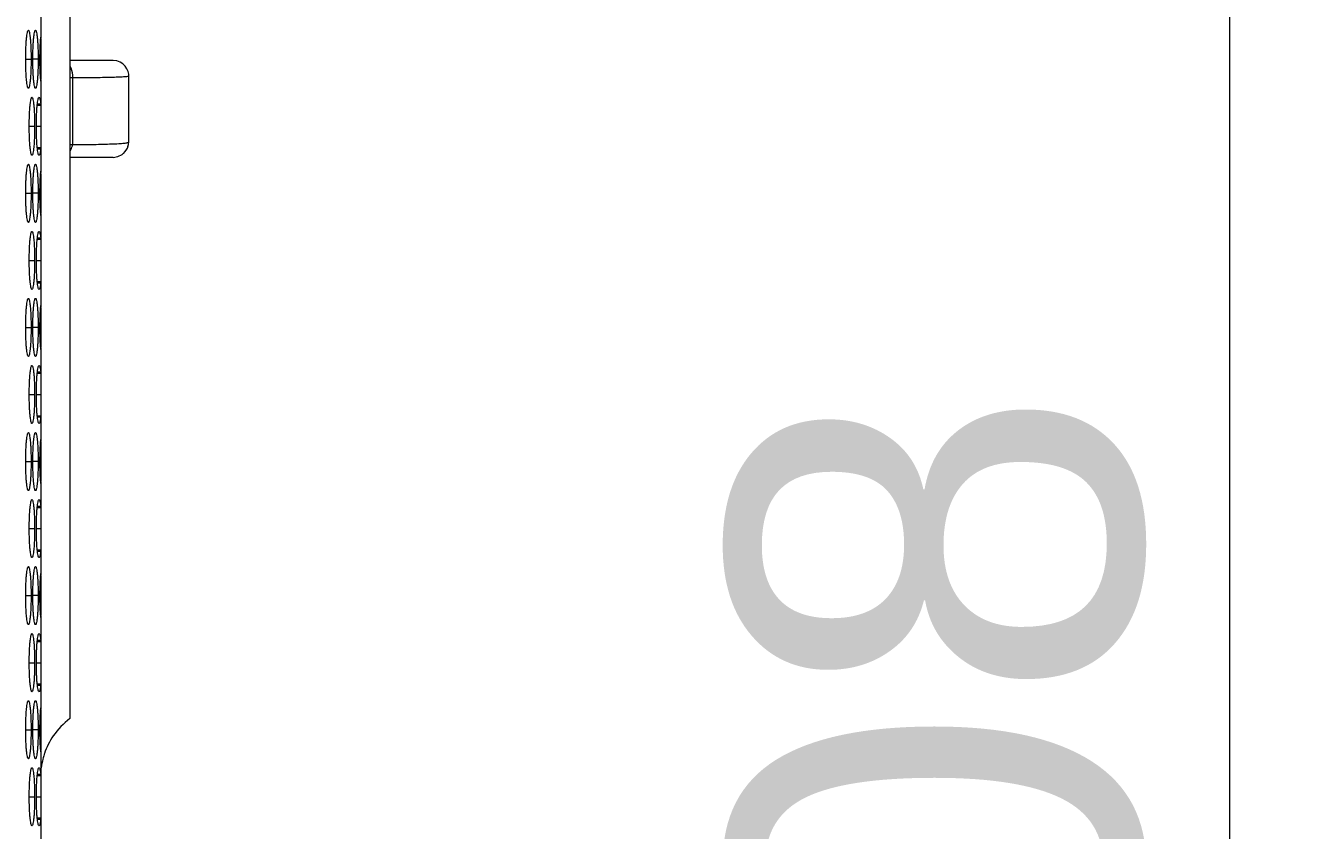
# Model space of a CAD drawing. Header units: millimetres. Extents: x 0 to 2524, y 0 to 1785.
# Drawn here: x 1469.1 to 1535.5, y 1312.7 to 1354.3 of the extents above; entities that cross this region are included whole.
import ezdxf

# ---------------------------------------------------------------- set-up
doc = ezdxf.new("R2010")
doc.units = ezdxf.units.MM
doc.header["$LTSCALE"] = 0.1
doc.layers.get('0').update_dxf_attribs({"lineweight": 13})
doc.layers.get('Defpoints').update_dxf_attribs({"lineweight": 9})
doc.layers.add('标注', color=251, linetype='Continuous', lineweight=9)
doc.styles.get("Standard").update_dxf_attribs({"font": 'arial.ttf'})
doc.dimstyles.new('STANDARD 8.5', dxfattribs={"dimscale": 8.5, "dimtxt": 2.5, "dimasz": 1.5, "dimexe": 0.5, "dimexo": 0.5, "dimgap": 0.5, "dimtad": 1, "dimtoh": 1, "dimdec": 1, "dimzin": 12, "dimdsep": 46, "dimtxsty": 'Standard', "dimcen": 0, "dimclrd": 256, "dimclre": 256, "dimclrt": 256, "dimadec": 0, "dimazin": 0, "dimtp": 0.01, "dimtm": 0.01, "dimtfac": 1, "dimtdec": 1, "dimtofl": 0, "dimtmove": 0, "dimatfit": 3, "dimfxl": 1, "dimtolj": 1, "dimtzin": 4, "dimlwd": -1, "dimlwe": -1, "dimarcsym": 0})

# ---------------------------------------------------------------- blocks, each defined once
blk = doc.blocks.new('*D15')
at = {"layer": 'Defpoints', "color": 0, "transparency": 16777216}
for p in [(1469.84, 1414.968), (1531.24, 1414.968), (1469.84, 1206.968)]:
    blk.add_point(p, dxfattribs=at)
at = {"layer": '标注', "transparency": 16777216}
for p, q in [((1474.09, 1414.968), (1535.49, 1414.968)), ((1531.24, 1219.718), (1531.24, 1402.218)), ((1474.09, 1206.968), (1535.49, 1206.968))]:
    blk.add_line(p, q, dxfattribs=at)
for points in [[(1529.115, 1402.218), (1533.365, 1402.218), (1531.24, 1414.968)], [(1529.115, 1219.718), (1533.365, 1219.718), (1531.24, 1206.968)]]:
    blk.add_solid(points, dxfattribs=at)
at = {"layer": '标注', "transparency": 16777216, "insert": (1516.14, 1310.968), "char_height": 21.25, "attachment_point": 5, "rotation": 90}
blk.add_mtext('\\A1;208', dxfattribs=at)

msp = doc.modelspace()

# ---------------------------------------------------------------- linework, layer by layer
for p, q in [((1471.34, 1399.464), (1471.34, 1347.468)), ((1469.84, 1358.327), (1469.84, 1353.675)), ((1469.834, 1354.838), (1469.834, 1353.606)), ((1469.84, 1353.571), (1469.84, 1351.503)), ((1469.059, 1352.537), (1469.334, 1352.537)), ((1469.701, 1352.537), (1469.426, 1352.537)), ((1469.793, 1352.537), (1469.84, 1352.537)), ((1473.579, 1352.468), (1471.34, 1352.468)), ((1469.834, 1351.468), (1469.834, 1350.235)), ((1469.84, 1351.399), (1469.84, 1346.747)), ((1471.482, 1351.57), (1471.34, 1351.57)), ((1471.482, 1351.57), (1471.482, 1348.124)), ((1474.381, 1351.667), (1474.375, 1351.76)), ((1474.381, 1348.268), (1474.381, 1351.668)), ((1474.381, 1351.668), (1474.381, 1351.668)), ((1474.381, 1351.668), (1474.381, 1351.668)), ((1469.656, 1350.17), (1469.84, 1350.17)), ((1469.664, 1350.235), (1469.834, 1350.235)), ((1469.243, 1349.073), (1469.518, 1349.073)), ((1469.61, 1349.073), (1469.84, 1349.073)), ((1469.656, 1347.976), (1469.84, 1347.976)), ((1469.664, 1347.91), (1469.834, 1347.91)), ((1469.834, 1347.91), (1469.834, 1346.678)), ((1471.34, 1348.125), (1471.482, 1348.124)), ((1474.2, 1347.762), (1474.311, 1347.944)), ((1474.247, 1347.84), (1474.311, 1347.944)), ((1474.337, 1348.031), (1474.369, 1348.136)), ((1474.369, 1348.136), (1474.38, 1348.268)), ((1474.381, 1348.268), (1474.381, 1348.268)), ((1473.578, 1347.468), (1471.34, 1347.468)), ((1471.34, 1347.468), (1471.34, 1318.555)), ((1473.58, 1347.468), (1473.823, 1347.506)), ((1473.58, 1347.468), (1473.823, 1347.506)), ((1473.823, 1347.506), (1474.034, 1347.61)), ((1473.823, 1347.506), (1474.034, 1347.61)), ((1474.034, 1347.61), (1474.2, 1347.762)), ((1474.1, 1347.67), (1474.2, 1347.762)), ((1469.84, 1346.642), (1469.84, 1344.575)), ((1469.059, 1345.609), (1469.334, 1345.609)), ((1469.701, 1345.609), (1469.426, 1345.609)), ((1469.793, 1345.609), (1469.84, 1345.609)), ((1469.834, 1344.54), (1469.834, 1343.307)), ((1469.84, 1344.471), (1469.84, 1339.819)), ((1469.656, 1343.242), (1469.84, 1343.242)), ((1469.664, 1343.307), (1469.834, 1343.307)), ((1469.243, 1342.145), (1469.518, 1342.145)), ((1469.61, 1342.145), (1469.84, 1342.145)), ((1469.656, 1341.048), (1469.84, 1341.048)), ((1469.664, 1340.982), (1469.834, 1340.982)), ((1469.834, 1340.982), (1469.834, 1339.75)), ((1469.84, 1339.714), (1469.84, 1337.647)), ((1469.059, 1338.681), (1469.334, 1338.681)), ((1469.701, 1338.681), (1469.426, 1338.681)), ((1469.793, 1338.681), (1469.84, 1338.681)), ((1469.834, 1337.611), (1469.834, 1336.379)), ((1469.84, 1337.542), (1469.84, 1332.891)), ((1469.656, 1336.314), (1469.84, 1336.314)), ((1469.664, 1336.379), (1469.834, 1336.379)), ((1469.243, 1335.216), (1469.518, 1335.216)), ((1469.61, 1335.216), (1469.84, 1335.216)), ((1469.656, 1334.119), (1469.84, 1334.119)), ((1469.664, 1334.054), (1469.834, 1334.054)), ((1469.834, 1334.054), (1469.834, 1332.821)), ((1469.84, 1332.786), (1469.84, 1330.719)), ((1469.059, 1331.752), (1469.334, 1331.752)), ((1469.701, 1331.752), (1469.426, 1331.752)), ((1469.793, 1331.752), (1469.84, 1331.752)), ((1469.834, 1330.683), (1469.834, 1329.451)), ((1469.84, 1330.614), (1469.84, 1325.962)), ((1469.656, 1329.385), (1469.84, 1329.385)), ((1469.664, 1329.451), (1469.834, 1329.451)), ((1469.243, 1328.288), (1469.518, 1328.288)), ((1469.61, 1328.288), (1469.84, 1328.288)), ((1469.656, 1327.191), (1469.84, 1327.191)), ((1469.664, 1327.126), (1469.834, 1327.126)), ((1469.834, 1327.126), (1469.834, 1325.893)), ((1469.84, 1325.858), (1469.84, 1323.79)), ((1469.059, 1324.824), (1469.334, 1324.824)), ((1469.701, 1324.824), (1469.426, 1324.824)), ((1469.793, 1324.824), (1469.84, 1324.824)), ((1469.834, 1323.755), (1469.834, 1322.523)), ((1469.84, 1323.686), (1469.84, 1319.034)), ((1469.656, 1322.457), (1469.84, 1322.457)), ((1469.664, 1322.523), (1469.834, 1322.523)), ((1469.243, 1321.36), (1469.518, 1321.36)), ((1469.61, 1321.36), (1469.84, 1321.36)), ((1469.656, 1320.263), (1469.84, 1320.263)), ((1469.664, 1320.197), (1469.834, 1320.197)), ((1469.834, 1320.197), (1469.834, 1318.965)), ((1469.84, 1318.93), (1469.84, 1316.862)), ((1471.34, 1318.555), (1471.34, 1318.472)), ((1469.059, 1317.896), (1469.334, 1317.896)), ((1469.701, 1317.896), (1469.426, 1317.896)), ((1469.793, 1317.896), (1469.84, 1317.896)), ((1469.834, 1316.827), (1469.834, 1315.594)), ((1469.84, 1316.758), (1469.84, 1312.106)), ((1469.656, 1315.529), (1469.84, 1315.529)), ((1469.664, 1315.594), (1469.834, 1315.594)), ((1469.243, 1314.432), (1469.518, 1314.432)), ((1469.61, 1314.432), (1469.84, 1314.432)), ((1469.656, 1313.335), (1469.84, 1313.335)), ((1469.664, 1313.269), (1469.834, 1313.269)), ((1469.834, 1313.269), (1469.834, 1312.037))]:
    msp.add_line(p, q)
for points in [[(1474.381, 1351.667), (1474.375, 1351.76), (1474.345, 1351.904), (1474.286, 1352.045), (1474.198, 1352.177), (1474.08, 1352.293), (1473.935, 1352.385), (1473.767, 1352.446), (1473.581, 1352.468)], [(1474.345, 1351.904), (1474.286, 1352.045), (1474.198, 1352.177), (1474.08, 1352.293), (1473.935, 1352.385), (1473.767, 1352.446)], [(1474.311, 1347.944), (1474.369, 1348.136), (1474.38, 1348.268)]]:
    msp.add_lwpolyline(points)
for centre, radius, start, end in [((1469.477, 1350.17), 0.364, 359.96293, 3.54157), ((1469.477, 1343.242), 0.364, 359.96293, 3.54157), ((1469.477, 1336.314), 0.364, 359.96293, 3.54157), ((1469.477, 1329.386), 0.364, 359.96293, 3.54157), ((1469.477, 1322.457), 0.364, 359.96293, 3.54157), ((1473.6, 1315.447), 3.776, 126.75978, 145.67536), ((1473.586, 1315.464), 3.755, 145.76885, 161.38169), ((1473.553, 1315.478), 3.719, 161.41907, 162.25767), ((1473.611, 1315.462), 3.779, 165.90215, 172.92581), ((1473.574, 1315.471), 3.741, 162.26187, 165.90023), ((1469.477, 1315.529), 0.364, 359.96293, 3.54157)]:
    msp.add_arc(centre, radius, start, end)
for points, knots in [([(1469.059, 1352.537), (1469.059, 1352.728), (1469.064, 1353.006), (1469.081, 1353.36), (1469.097, 1353.585), (1469.116, 1353.767), (1469.14, 1353.909), (1469.159, 1353.988), (1469.184, 1354.037), (1469.197, 1354.037)], [0, 0, 0, 0, 0.378061, 0.549104, 0.69914, 0.822666, 0.915357, 0.974025, 1, 1, 1, 1]), ([(1469.197, 1354.037), (1469.21, 1354.037), (1469.235, 1353.988), (1469.254, 1353.909), (1469.277, 1353.767), (1469.296, 1353.585), (1469.313, 1353.36), (1469.33, 1353.006), (1469.334, 1352.728), (1469.334, 1352.537)], [0, 0, 0, 0, 0.025975, 0.084643, 0.177334, 0.30086, 0.450896, 0.621939, 1, 1, 1, 1]), ([(1469.426, 1352.537), (1469.426, 1352.728), (1469.431, 1353.006), (1469.448, 1353.36), (1469.464, 1353.585), (1469.483, 1353.767), (1469.507, 1353.909), (1469.526, 1353.988), (1469.551, 1354.037), (1469.564, 1354.037)], [0, 0, 0, 0, 0.378061, 0.549104, 0.69914, 0.822666, 0.915357, 0.974025, 1, 1, 1, 1]), ([(1469.564, 1354.037), (1469.577, 1354.037), (1469.602, 1353.988), (1469.62, 1353.909), (1469.644, 1353.767), (1469.663, 1353.585), (1469.68, 1353.36), (1469.697, 1353.006), (1469.701, 1352.728), (1469.701, 1352.537)], [0, 0, 0, 0, 0.025975, 0.084643, 0.177334, 0.30086, 0.450896, 0.621939, 1, 1, 1, 1]), ([(1469.793, 1352.537), (1469.793, 1352.603), (1469.795, 1352.855), (1469.802, 1353.107), (1469.812, 1353.293)], [0, 0, 0, 0, 0.260947, 1, 1, 1, 1]), ([(1469.812, 1353.293), (1469.813, 1353.321), (1469.819, 1353.426), (1469.827, 1353.53), (1469.834, 1353.606)], [0, 0, 0, 0, 0.268693, 1, 1, 1, 1]), ([(1469.197, 1351.037), (1469.184, 1351.037), (1469.159, 1351.086), (1469.14, 1351.165), (1469.116, 1351.306), (1469.097, 1351.489), (1469.081, 1351.714), (1469.064, 1352.067), (1469.059, 1352.346), (1469.059, 1352.537)], [0, 0, 0, 0, 0.025975, 0.084643, 0.177334, 0.30086, 0.450896, 0.621939, 1, 1, 1, 1]), ([(1469.334, 1352.537), (1469.334, 1352.346), (1469.33, 1352.067), (1469.313, 1351.714), (1469.296, 1351.489), (1469.277, 1351.306), (1469.254, 1351.165), (1469.235, 1351.086), (1469.21, 1351.037), (1469.197, 1351.037)], [0, 0, 0, 0, 0.378061, 0.549104, 0.69914, 0.822666, 0.915357, 0.974025, 1, 1, 1, 1]), ([(1469.564, 1351.037), (1469.551, 1351.037), (1469.526, 1351.086), (1469.507, 1351.165), (1469.483, 1351.306), (1469.464, 1351.489), (1469.448, 1351.714), (1469.431, 1352.067), (1469.426, 1352.346), (1469.426, 1352.537)], [0, 0, 0, 0, 0.025975, 0.084643, 0.177334, 0.30086, 0.450896, 0.621939, 1, 1, 1, 1]), ([(1469.701, 1352.537), (1469.701, 1352.346), (1469.697, 1352.067), (1469.68, 1351.714), (1469.663, 1351.489), (1469.644, 1351.306), (1469.62, 1351.165), (1469.602, 1351.086), (1469.577, 1351.037), (1469.564, 1351.037)], [0, 0, 0, 0, 0.378061, 0.549104, 0.69914, 0.822666, 0.915357, 0.974025, 1, 1, 1, 1]), ([(1469.812, 1351.781), (1469.809, 1351.84), (1469.797, 1352.092), (1469.793, 1352.344), (1469.793, 1352.537)], [0, 0, 0, 0, 0.234472, 1, 1, 1, 1]), ([(1471.482, 1351.57), (1471.486, 1351.62), (1471.491, 1351.829), (1471.432, 1352.043), (1471.347, 1352.178)], [0, 0, 0, 0, 0.238727, 1, 1, 1, 1]), ([(1469.834, 1351.468), (1469.832, 1351.492), (1469.823, 1351.596), (1469.816, 1351.7), (1469.812, 1351.781)], [0, 0, 0, 0, 0.23003, 1, 1, 1, 1]), ([(1474.381, 1351.667), (1474.381, 1351.66), (1474.348, 1351.649), (1474.303, 1351.64), (1474.216, 1351.63), (1474.107, 1351.621), (1473.971, 1351.613), (1473.749, 1351.602), (1473.429, 1351.593), (1473.002, 1351.584), (1472.528, 1351.578), (1472.016, 1351.573), (1471.663, 1351.571), (1471.482, 1351.57)], [0, 0, 0, 0, 0.007569, 0.026109, 0.055281, 0.093993, 0.141066, 0.195409, 0.32306, 0.471589, 0.635911, 0.812813, 1, 1, 1, 1]), ([(1469.243, 1349.073), (1469.243, 1349.264), (1469.247, 1349.542), (1469.264, 1349.896), (1469.281, 1350.121), (1469.3, 1350.303), (1469.324, 1350.445), (1469.342, 1350.524), (1469.367, 1350.573), (1469.38, 1350.573)], [0, 0, 0, 0, 0.378061, 0.549104, 0.69914, 0.822666, 0.915357, 0.974025, 1, 1, 1, 1]), ([(1469.38, 1350.573), (1469.393, 1350.573), (1469.418, 1350.524), (1469.437, 1350.445), (1469.461, 1350.303), (1469.48, 1350.121), (1469.496, 1349.896), (1469.513, 1349.542), (1469.518, 1349.264), (1469.518, 1349.073)], [0, 0, 0, 0, 0.025975, 0.084643, 0.177334, 0.30086, 0.450896, 0.621939, 1, 1, 1, 1]), ([(1469.61, 1349.073), (1469.61, 1349.264), (1469.614, 1349.542), (1469.631, 1349.896), (1469.648, 1350.121), (1469.667, 1350.303), (1469.69, 1350.445), (1469.709, 1350.524), (1469.734, 1350.573), (1469.747, 1350.573)], [0, 0, 0, 0, 0.378091, 0.549102, 0.699135, 0.822703, 0.915354, 0.974034, 1, 1, 1, 1]), ([(1469.747, 1350.573), (1469.758, 1350.573), (1469.78, 1350.538), (1469.797, 1350.475), (1469.818, 1350.367), (1469.829, 1350.284), (1469.834, 1350.235)], [0, 0, 0, 0, 0.09025, 0.284512, 0.590784, 1, 1, 1, 1]), ([(1469.38, 1347.573), (1469.367, 1347.573), (1469.342, 1347.622), (1469.324, 1347.701), (1469.3, 1347.842), (1469.281, 1348.025), (1469.264, 1348.25), (1469.247, 1348.603), (1469.243, 1348.881), (1469.243, 1349.073)], [0, 0, 0, 0, 0.025975, 0.084643, 0.177334, 0.30086, 0.450896, 0.621939, 1, 1, 1, 1]), ([(1469.518, 1349.073), (1469.518, 1348.881), (1469.513, 1348.603), (1469.496, 1348.25), (1469.48, 1348.025), (1469.461, 1347.842), (1469.437, 1347.701), (1469.418, 1347.622), (1469.393, 1347.573), (1469.38, 1347.573)], [0, 0, 0, 0, 0.378061, 0.549104, 0.69914, 0.822666, 0.915357, 0.974025, 1, 1, 1, 1]), ([(1469.747, 1347.573), (1469.734, 1347.573), (1469.709, 1347.622), (1469.69, 1347.701), (1469.667, 1347.842), (1469.648, 1348.025), (1469.631, 1348.25), (1469.614, 1348.603), (1469.61, 1348.881), (1469.61, 1349.073)], [0, 0, 0, 0, 0.025966, 0.084646, 0.177297, 0.300865, 0.450898, 0.621909, 1, 1, 1, 1]), ([(1469.834, 1347.91), (1469.831, 1347.882), (1469.82, 1347.793), (1469.806, 1347.703), (1469.789, 1347.644)], [0, 0, 0, 0, 0.31058, 1, 1, 1, 1]), ([(1471.348, 1347.78), (1471.364, 1347.805), (1471.426, 1347.912), (1471.465, 1348.032), (1471.482, 1348.124)], [0, 0, 0, 0, 0.244436, 1, 1, 1, 1]), ([(1471.482, 1348.124), (1471.671, 1348.125), (1472.037, 1348.129), (1472.566, 1348.137), (1473.048, 1348.147), (1473.474, 1348.16), (1473.831, 1348.176), (1474.08, 1348.195), (1474.233, 1348.214), (1474.31, 1348.23), (1474.356, 1348.242), (1474.38, 1348.26), (1474.38, 1348.268)], [0, 0, 0, 0, 0.1949, 0.377098, 0.543804, 0.691649, 0.816075, 0.912275, 0.948063, 0.974718, 0.991748, 1, 1, 1, 1]), ([(1469.789, 1347.644), (1469.784, 1347.625), (1469.777, 1347.601), (1469.756, 1347.573), (1469.747, 1347.573)], [0, 0, 0, 0, 0.6731, 1, 1, 1, 1]), ([(1469.059, 1345.609), (1469.059, 1345.8), (1469.064, 1346.078), (1469.081, 1346.432), (1469.097, 1346.657), (1469.116, 1346.839), (1469.14, 1346.981), (1469.159, 1347.06), (1469.184, 1347.109), (1469.197, 1347.109)], [0, 0, 0, 0, 0.378061, 0.549104, 0.69914, 0.822666, 0.915357, 0.974025, 1, 1, 1, 1]), ([(1469.197, 1347.109), (1469.21, 1347.109), (1469.235, 1347.06), (1469.254, 1346.981), (1469.277, 1346.839), (1469.296, 1346.657), (1469.313, 1346.432), (1469.33, 1346.078), (1469.334, 1345.8), (1469.334, 1345.609)], [0, 0, 0, 0, 0.025975, 0.084643, 0.177334, 0.30086, 0.450896, 0.621939, 1, 1, 1, 1]), ([(1469.426, 1345.609), (1469.426, 1345.8), (1469.431, 1346.078), (1469.448, 1346.432), (1469.464, 1346.657), (1469.483, 1346.839), (1469.507, 1346.981), (1469.526, 1347.06), (1469.551, 1347.109), (1469.564, 1347.109)], [0, 0, 0, 0, 0.378061, 0.549104, 0.69914, 0.822666, 0.915357, 0.974025, 1, 1, 1, 1]), ([(1469.564, 1347.109), (1469.577, 1347.109), (1469.602, 1347.06), (1469.62, 1346.981), (1469.644, 1346.839), (1469.663, 1346.657), (1469.68, 1346.432), (1469.697, 1346.078), (1469.701, 1345.8), (1469.701, 1345.609)], [0, 0, 0, 0, 0.025975, 0.084643, 0.177334, 0.30086, 0.450896, 0.621939, 1, 1, 1, 1]), ([(1469.812, 1346.365), (1469.813, 1346.393), (1469.819, 1346.497), (1469.827, 1346.602), (1469.834, 1346.678)], [0, 0, 0, 0, 0.268693, 1, 1, 1, 1]), ([(1469.793, 1345.609), (1469.793, 1345.675), (1469.795, 1345.927), (1469.802, 1346.179), (1469.812, 1346.365)], [0, 0, 0, 0, 0.260947, 1, 1, 1, 1]), ([(1469.197, 1344.109), (1469.184, 1344.109), (1469.159, 1344.158), (1469.14, 1344.236), (1469.116, 1344.378), (1469.097, 1344.561), (1469.081, 1344.786), (1469.064, 1345.139), (1469.059, 1345.417), (1469.059, 1345.609)], [0, 0, 0, 0, 0.025975, 0.084643, 0.177334, 0.30086, 0.450896, 0.621939, 1, 1, 1, 1]), ([(1469.334, 1345.609), (1469.334, 1345.417), (1469.33, 1345.139), (1469.313, 1344.786), (1469.296, 1344.561), (1469.277, 1344.378), (1469.254, 1344.236), (1469.235, 1344.158), (1469.21, 1344.109), (1469.197, 1344.109)], [0, 0, 0, 0, 0.378061, 0.549104, 0.69914, 0.822666, 0.915357, 0.974025, 1, 1, 1, 1]), ([(1469.564, 1344.109), (1469.551, 1344.109), (1469.526, 1344.158), (1469.507, 1344.236), (1469.483, 1344.378), (1469.464, 1344.561), (1469.448, 1344.786), (1469.431, 1345.139), (1469.426, 1345.417), (1469.426, 1345.609)], [0, 0, 0, 0, 0.025975, 0.084643, 0.177334, 0.30086, 0.450896, 0.621939, 1, 1, 1, 1]), ([(1469.701, 1345.609), (1469.701, 1345.417), (1469.697, 1345.139), (1469.68, 1344.786), (1469.663, 1344.561), (1469.644, 1344.378), (1469.62, 1344.236), (1469.602, 1344.158), (1469.577, 1344.109), (1469.564, 1344.109)], [0, 0, 0, 0, 0.378061, 0.549104, 0.69914, 0.822666, 0.915357, 0.974025, 1, 1, 1, 1]), ([(1469.812, 1344.853), (1469.809, 1344.912), (1469.797, 1345.164), (1469.793, 1345.416), (1469.793, 1345.609)], [0, 0, 0, 0, 0.234472, 1, 1, 1, 1]), ([(1469.834, 1344.54), (1469.832, 1344.564), (1469.823, 1344.668), (1469.816, 1344.772), (1469.812, 1344.853)], [0, 0, 0, 0, 0.23003, 1, 1, 1, 1]), ([(1469.243, 1342.145), (1469.243, 1342.336), (1469.247, 1342.614), (1469.264, 1342.967), (1469.281, 1343.193), (1469.3, 1343.375), (1469.324, 1343.517), (1469.342, 1343.596), (1469.367, 1343.645), (1469.38, 1343.645)], [0, 0, 0, 0, 0.378061, 0.549104, 0.69914, 0.822666, 0.915357, 0.974025, 1, 1, 1, 1]), ([(1469.38, 1343.645), (1469.393, 1343.645), (1469.418, 1343.596), (1469.437, 1343.517), (1469.461, 1343.375), (1469.48, 1343.193), (1469.496, 1342.967), (1469.513, 1342.614), (1469.518, 1342.336), (1469.518, 1342.145)], [0, 0, 0, 0, 0.025975, 0.084643, 0.177334, 0.30086, 0.450896, 0.621939, 1, 1, 1, 1]), ([(1469.61, 1342.145), (1469.61, 1342.336), (1469.614, 1342.614), (1469.631, 1342.967), (1469.648, 1343.193), (1469.667, 1343.375), (1469.69, 1343.517), (1469.709, 1343.596), (1469.734, 1343.645), (1469.747, 1343.645)], [0, 0, 0, 0, 0.378091, 0.549102, 0.699135, 0.822703, 0.915354, 0.974034, 1, 1, 1, 1]), ([(1469.747, 1343.645), (1469.758, 1343.645), (1469.78, 1343.609), (1469.797, 1343.547), (1469.818, 1343.439), (1469.829, 1343.355), (1469.834, 1343.307)], [0, 0, 0, 0, 0.09025, 0.284512, 0.590784, 1, 1, 1, 1]), ([(1469.38, 1340.645), (1469.367, 1340.645), (1469.342, 1340.693), (1469.324, 1340.772), (1469.3, 1340.914), (1469.281, 1341.097), (1469.264, 1341.322), (1469.247, 1341.675), (1469.243, 1341.953), (1469.243, 1342.145)], [0, 0, 0, 0, 0.025975, 0.084643, 0.177334, 0.30086, 0.450896, 0.621939, 1, 1, 1, 1]), ([(1469.518, 1342.145), (1469.518, 1341.953), (1469.513, 1341.675), (1469.496, 1341.322), (1469.48, 1341.097), (1469.461, 1340.914), (1469.437, 1340.772), (1469.418, 1340.693), (1469.393, 1340.645), (1469.38, 1340.645)], [0, 0, 0, 0, 0.378061, 0.549104, 0.69914, 0.822666, 0.915357, 0.974025, 1, 1, 1, 1]), ([(1469.747, 1340.645), (1469.734, 1340.645), (1469.709, 1340.693), (1469.69, 1340.772), (1469.667, 1340.914), (1469.648, 1341.097), (1469.631, 1341.322), (1469.614, 1341.675), (1469.61, 1341.953), (1469.61, 1342.145)], [0, 0, 0, 0, 0.025966, 0.084646, 0.177297, 0.300865, 0.450898, 0.621909, 1, 1, 1, 1]), ([(1469.789, 1340.715), (1469.784, 1340.697), (1469.777, 1340.672), (1469.756, 1340.645), (1469.747, 1340.645)], [0, 0, 0, 0, 0.6731, 1, 1, 1, 1]), ([(1469.834, 1340.982), (1469.831, 1340.954), (1469.82, 1340.865), (1469.806, 1340.775), (1469.789, 1340.715)], [0, 0, 0, 0, 0.31058, 1, 1, 1, 1]), ([(1469.059, 1338.681), (1469.059, 1338.872), (1469.064, 1339.15), (1469.081, 1339.503), (1469.097, 1339.728), (1469.116, 1339.911), (1469.14, 1340.053), (1469.159, 1340.132), (1469.184, 1340.181), (1469.197, 1340.181)], [0, 0, 0, 0, 0.378061, 0.549104, 0.69914, 0.822666, 0.915357, 0.974025, 1, 1, 1, 1]), ([(1469.197, 1340.181), (1469.21, 1340.181), (1469.235, 1340.132), (1469.254, 1340.053), (1469.277, 1339.911), (1469.296, 1339.728), (1469.313, 1339.503), (1469.33, 1339.15), (1469.334, 1338.872), (1469.334, 1338.681)], [0, 0, 0, 0, 0.025975, 0.084643, 0.177334, 0.30086, 0.450896, 0.621939, 1, 1, 1, 1]), ([(1469.426, 1338.681), (1469.426, 1338.872), (1469.431, 1339.15), (1469.448, 1339.503), (1469.464, 1339.728), (1469.483, 1339.911), (1469.507, 1340.053), (1469.526, 1340.132), (1469.551, 1340.181), (1469.564, 1340.181)], [0, 0, 0, 0, 0.378061, 0.549104, 0.69914, 0.822666, 0.915357, 0.974025, 1, 1, 1, 1]), ([(1469.564, 1340.181), (1469.577, 1340.181), (1469.602, 1340.132), (1469.62, 1340.053), (1469.644, 1339.911), (1469.663, 1339.728), (1469.68, 1339.503), (1469.697, 1339.15), (1469.701, 1338.872), (1469.701, 1338.681)], [0, 0, 0, 0, 0.025975, 0.084643, 0.177334, 0.30086, 0.450896, 0.621939, 1, 1, 1, 1]), ([(1469.793, 1338.681), (1469.793, 1338.746), (1469.795, 1338.998), (1469.802, 1339.251), (1469.812, 1339.437)], [0, 0, 0, 0, 0.260947, 1, 1, 1, 1]), ([(1469.812, 1339.437), (1469.813, 1339.465), (1469.819, 1339.569), (1469.827, 1339.673), (1469.834, 1339.75)], [0, 0, 0, 0, 0.268693, 1, 1, 1, 1]), ([(1469.197, 1337.181), (1469.184, 1337.181), (1469.159, 1337.229), (1469.14, 1337.308), (1469.116, 1337.45), (1469.097, 1337.633), (1469.081, 1337.858), (1469.064, 1338.211), (1469.059, 1338.489), (1469.059, 1338.681)], [0, 0, 0, 0, 0.025975, 0.084643, 0.177334, 0.30086, 0.450896, 0.621939, 1, 1, 1, 1]), ([(1469.334, 1338.681), (1469.334, 1338.489), (1469.33, 1338.211), (1469.313, 1337.858), (1469.296, 1337.633), (1469.277, 1337.45), (1469.254, 1337.308), (1469.235, 1337.229), (1469.21, 1337.181), (1469.197, 1337.181)], [0, 0, 0, 0, 0.378061, 0.549104, 0.69914, 0.822666, 0.915357, 0.974025, 1, 1, 1, 1]), ([(1469.564, 1337.181), (1469.551, 1337.181), (1469.526, 1337.229), (1469.507, 1337.308), (1469.483, 1337.45), (1469.464, 1337.633), (1469.448, 1337.858), (1469.431, 1338.211), (1469.426, 1338.489), (1469.426, 1338.681)], [0, 0, 0, 0, 0.025975, 0.084643, 0.177334, 0.30086, 0.450896, 0.621939, 1, 1, 1, 1]), ([(1469.701, 1338.681), (1469.701, 1338.489), (1469.697, 1338.211), (1469.68, 1337.858), (1469.663, 1337.633), (1469.644, 1337.45), (1469.62, 1337.308), (1469.602, 1337.229), (1469.577, 1337.181), (1469.564, 1337.181)], [0, 0, 0, 0, 0.378061, 0.549104, 0.69914, 0.822666, 0.915357, 0.974025, 1, 1, 1, 1]), ([(1469.812, 1337.924), (1469.809, 1337.983), (1469.797, 1338.235), (1469.793, 1338.488), (1469.793, 1338.681)], [0, 0, 0, 0, 0.234472, 1, 1, 1, 1]), ([(1469.834, 1337.611), (1469.832, 1337.635), (1469.823, 1337.74), (1469.816, 1337.844), (1469.812, 1337.924)], [0, 0, 0, 0, 0.23003, 1, 1, 1, 1]), ([(1469.243, 1335.216), (1469.243, 1335.408), (1469.247, 1335.686), (1469.264, 1336.039), (1469.281, 1336.264), (1469.3, 1336.447), (1469.324, 1336.589), (1469.342, 1336.668), (1469.367, 1336.716), (1469.38, 1336.716)], [0, 0, 0, 0, 0.378061, 0.549104, 0.69914, 0.822666, 0.915357, 0.974025, 1, 1, 1, 1]), ([(1469.38, 1336.716), (1469.393, 1336.716), (1469.418, 1336.668), (1469.437, 1336.589), (1469.461, 1336.447), (1469.48, 1336.264), (1469.496, 1336.039), (1469.513, 1335.686), (1469.518, 1335.408), (1469.518, 1335.216)], [0, 0, 0, 0, 0.025975, 0.084643, 0.177334, 0.30086, 0.450896, 0.621939, 1, 1, 1, 1]), ([(1469.61, 1335.216), (1469.61, 1335.408), (1469.614, 1335.686), (1469.631, 1336.039), (1469.648, 1336.264), (1469.667, 1336.447), (1469.69, 1336.589), (1469.709, 1336.668), (1469.734, 1336.716), (1469.747, 1336.716)], [0, 0, 0, 0, 0.378091, 0.549102, 0.699135, 0.822703, 0.915354, 0.974034, 1, 1, 1, 1]), ([(1469.747, 1336.716), (1469.758, 1336.716), (1469.78, 1336.681), (1469.797, 1336.619), (1469.818, 1336.51), (1469.829, 1336.427), (1469.834, 1336.379)], [0, 0, 0, 0, 0.09025, 0.284512, 0.590784, 1, 1, 1, 1]), ([(1469.38, 1333.716), (1469.367, 1333.716), (1469.342, 1333.765), (1469.324, 1333.844), (1469.3, 1333.986), (1469.281, 1334.169), (1469.264, 1334.394), (1469.247, 1334.747), (1469.243, 1335.025), (1469.243, 1335.216)], [0, 0, 0, 0, 0.025975, 0.084643, 0.177334, 0.30086, 0.450896, 0.621939, 1, 1, 1, 1]), ([(1469.518, 1335.216), (1469.518, 1335.025), (1469.513, 1334.747), (1469.496, 1334.394), (1469.48, 1334.169), (1469.461, 1333.986), (1469.437, 1333.844), (1469.418, 1333.765), (1469.393, 1333.716), (1469.38, 1333.716)], [0, 0, 0, 0, 0.378061, 0.549104, 0.69914, 0.822666, 0.915357, 0.974025, 1, 1, 1, 1]), ([(1469.747, 1333.716), (1469.734, 1333.716), (1469.709, 1333.765), (1469.69, 1333.844), (1469.667, 1333.986), (1469.648, 1334.169), (1469.631, 1334.394), (1469.614, 1334.747), (1469.61, 1335.025), (1469.61, 1335.216)], [0, 0, 0, 0, 0.025966, 0.084646, 0.177297, 0.300865, 0.450898, 0.621909, 1, 1, 1, 1]), ([(1469.834, 1334.054), (1469.831, 1334.026), (1469.82, 1333.937), (1469.806, 1333.847), (1469.789, 1333.787)], [0, 0, 0, 0, 0.31058, 1, 1, 1, 1]), ([(1469.789, 1333.787), (1469.784, 1333.769), (1469.777, 1333.744), (1469.756, 1333.716), (1469.747, 1333.716)], [0, 0, 0, 0, 0.6731, 1, 1, 1, 1]), ([(1469.059, 1331.752), (1469.059, 1331.944), (1469.064, 1332.222), (1469.081, 1332.575), (1469.097, 1332.8), (1469.116, 1332.983), (1469.14, 1333.125), (1469.159, 1333.204), (1469.184, 1333.252), (1469.197, 1333.252)], [0, 0, 0, 0, 0.378061, 0.549104, 0.69914, 0.822666, 0.915357, 0.974025, 1, 1, 1, 1]), ([(1469.197, 1333.252), (1469.21, 1333.252), (1469.235, 1333.204), (1469.254, 1333.125), (1469.277, 1332.983), (1469.296, 1332.8), (1469.313, 1332.575), (1469.33, 1332.222), (1469.334, 1331.944), (1469.334, 1331.752)], [0, 0, 0, 0, 0.025975, 0.084643, 0.177334, 0.30086, 0.450896, 0.621939, 1, 1, 1, 1]), ([(1469.426, 1331.752), (1469.426, 1331.944), (1469.431, 1332.222), (1469.448, 1332.575), (1469.464, 1332.8), (1469.483, 1332.983), (1469.507, 1333.125), (1469.526, 1333.204), (1469.551, 1333.252), (1469.564, 1333.252)], [0, 0, 0, 0, 0.378061, 0.549104, 0.69914, 0.822666, 0.915357, 0.974025, 1, 1, 1, 1]), ([(1469.564, 1333.252), (1469.577, 1333.252), (1469.602, 1333.204), (1469.62, 1333.125), (1469.644, 1332.983), (1469.663, 1332.8), (1469.68, 1332.575), (1469.697, 1332.222), (1469.701, 1331.944), (1469.701, 1331.752)], [0, 0, 0, 0, 0.025975, 0.084643, 0.177334, 0.30086, 0.450896, 0.621939, 1, 1, 1, 1]), ([(1469.812, 1332.508), (1469.813, 1332.537), (1469.819, 1332.641), (1469.827, 1332.745), (1469.834, 1332.821)], [0, 0, 0, 0, 0.268693, 1, 1, 1, 1]), ([(1469.793, 1331.752), (1469.793, 1331.818), (1469.795, 1332.07), (1469.802, 1332.322), (1469.812, 1332.508)], [0, 0, 0, 0, 0.260947, 1, 1, 1, 1]), ([(1469.197, 1330.252), (1469.184, 1330.252), (1469.159, 1330.301), (1469.14, 1330.38), (1469.116, 1330.522), (1469.097, 1330.704), (1469.081, 1330.93), (1469.064, 1331.283), (1469.059, 1331.561), (1469.059, 1331.752)], [0, 0, 0, 0, 0.025975, 0.084643, 0.177334, 0.30086, 0.450896, 0.621939, 1, 1, 1, 1]), ([(1469.334, 1331.752), (1469.334, 1331.561), (1469.33, 1331.283), (1469.313, 1330.93), (1469.296, 1330.704), (1469.277, 1330.522), (1469.254, 1330.38), (1469.235, 1330.301), (1469.21, 1330.252), (1469.197, 1330.252)], [0, 0, 0, 0, 0.378061, 0.549104, 0.69914, 0.822666, 0.915357, 0.974025, 1, 1, 1, 1]), ([(1469.564, 1330.252), (1469.551, 1330.252), (1469.526, 1330.301), (1469.507, 1330.38), (1469.483, 1330.522), (1469.464, 1330.704), (1469.448, 1330.93), (1469.431, 1331.283), (1469.426, 1331.561), (1469.426, 1331.752)], [0, 0, 0, 0, 0.025975, 0.084643, 0.177334, 0.30086, 0.450896, 0.621939, 1, 1, 1, 1]), ([(1469.701, 1331.752), (1469.701, 1331.561), (1469.697, 1331.283), (1469.68, 1330.93), (1469.663, 1330.704), (1469.644, 1330.522), (1469.62, 1330.38), (1469.602, 1330.301), (1469.577, 1330.252), (1469.564, 1330.252)], [0, 0, 0, 0, 0.378061, 0.549104, 0.69914, 0.822666, 0.915357, 0.974025, 1, 1, 1, 1]), ([(1469.812, 1330.996), (1469.809, 1331.055), (1469.797, 1331.307), (1469.793, 1331.559), (1469.793, 1331.752)], [0, 0, 0, 0, 0.234472, 1, 1, 1, 1]), ([(1469.834, 1330.683), (1469.832, 1330.707), (1469.823, 1330.811), (1469.816, 1330.916), (1469.812, 1330.996)], [0, 0, 0, 0, 0.23003, 1, 1, 1, 1]), ([(1469.243, 1328.288), (1469.243, 1328.48), (1469.247, 1328.758), (1469.264, 1329.111), (1469.281, 1329.336), (1469.3, 1329.519), (1469.324, 1329.661), (1469.342, 1329.739), (1469.367, 1329.788), (1469.38, 1329.788)], [0, 0, 0, 0, 0.378061, 0.549104, 0.69914, 0.822666, 0.915357, 0.974025, 1, 1, 1, 1]), ([(1469.38, 1329.788), (1469.393, 1329.788), (1469.418, 1329.739), (1469.437, 1329.661), (1469.461, 1329.519), (1469.48, 1329.336), (1469.496, 1329.111), (1469.513, 1328.758), (1469.518, 1328.48), (1469.518, 1328.288)], [0, 0, 0, 0, 0.025975, 0.084643, 0.177334, 0.30086, 0.450896, 0.621939, 1, 1, 1, 1]), ([(1469.61, 1328.288), (1469.61, 1328.48), (1469.614, 1328.758), (1469.631, 1329.111), (1469.648, 1329.336), (1469.667, 1329.519), (1469.69, 1329.661), (1469.709, 1329.739), (1469.734, 1329.788), (1469.747, 1329.788)], [0, 0, 0, 0, 0.378091, 0.549102, 0.699135, 0.822703, 0.915354, 0.974034, 1, 1, 1, 1]), ([(1469.747, 1329.788), (1469.758, 1329.788), (1469.78, 1329.753), (1469.797, 1329.69), (1469.818, 1329.582), (1469.829, 1329.499), (1469.834, 1329.451)], [0, 0, 0, 0, 0.09025, 0.284512, 0.590784, 1, 1, 1, 1]), ([(1469.38, 1326.788), (1469.367, 1326.788), (1469.342, 1326.837), (1469.324, 1326.916), (1469.3, 1327.058), (1469.281, 1327.24), (1469.264, 1327.466), (1469.247, 1327.819), (1469.243, 1328.097), (1469.243, 1328.288)], [0, 0, 0, 0, 0.025975, 0.084643, 0.177334, 0.30086, 0.450896, 0.621939, 1, 1, 1, 1]), ([(1469.518, 1328.288), (1469.518, 1328.097), (1469.513, 1327.819), (1469.496, 1327.466), (1469.48, 1327.24), (1469.461, 1327.058), (1469.437, 1326.916), (1469.418, 1326.837), (1469.393, 1326.788), (1469.38, 1326.788)], [0, 0, 0, 0, 0.378061, 0.549104, 0.69914, 0.822666, 0.915357, 0.974025, 1, 1, 1, 1]), ([(1469.747, 1326.788), (1469.734, 1326.788), (1469.709, 1326.837), (1469.69, 1326.916), (1469.667, 1327.058), (1469.648, 1327.24), (1469.631, 1327.466), (1469.614, 1327.819), (1469.61, 1328.097), (1469.61, 1328.288)], [0, 0, 0, 0, 0.025966, 0.084646, 0.177297, 0.300865, 0.450898, 0.621909, 1, 1, 1, 1]), ([(1469.789, 1326.859), (1469.784, 1326.841), (1469.777, 1326.816), (1469.756, 1326.788), (1469.747, 1326.788)], [0, 0, 0, 0, 0.6731, 1, 1, 1, 1]), ([(1469.834, 1327.126), (1469.831, 1327.098), (1469.82, 1327.008), (1469.806, 1326.919), (1469.789, 1326.859)], [0, 0, 0, 0, 0.31058, 1, 1, 1, 1]), ([(1469.059, 1324.824), (1469.059, 1325.016), (1469.064, 1325.294), (1469.081, 1325.647), (1469.097, 1325.872), (1469.116, 1326.055), (1469.14, 1326.196), (1469.159, 1326.275), (1469.184, 1326.324), (1469.197, 1326.324)], [0, 0, 0, 0, 0.378061, 0.549104, 0.69914, 0.822666, 0.915357, 0.974025, 1, 1, 1, 1]), ([(1469.197, 1326.324), (1469.21, 1326.324), (1469.235, 1326.275), (1469.254, 1326.196), (1469.277, 1326.055), (1469.296, 1325.872), (1469.313, 1325.647), (1469.33, 1325.294), (1469.334, 1325.016), (1469.334, 1324.824)], [0, 0, 0, 0, 0.025975, 0.084643, 0.177334, 0.30086, 0.450896, 0.621939, 1, 1, 1, 1]), ([(1469.426, 1324.824), (1469.426, 1325.016), (1469.431, 1325.294), (1469.448, 1325.647), (1469.464, 1325.872), (1469.483, 1326.055), (1469.507, 1326.196), (1469.526, 1326.275), (1469.551, 1326.324), (1469.564, 1326.324)], [0, 0, 0, 0, 0.378061, 0.549104, 0.69914, 0.822666, 0.915357, 0.974025, 1, 1, 1, 1]), ([(1469.564, 1326.324), (1469.577, 1326.324), (1469.602, 1326.275), (1469.62, 1326.196), (1469.644, 1326.055), (1469.663, 1325.872), (1469.68, 1325.647), (1469.697, 1325.294), (1469.701, 1325.016), (1469.701, 1324.824)], [0, 0, 0, 0, 0.025975, 0.084643, 0.177334, 0.30086, 0.450896, 0.621939, 1, 1, 1, 1]), ([(1469.793, 1324.824), (1469.793, 1324.89), (1469.795, 1325.142), (1469.802, 1325.394), (1469.812, 1325.58)], [0, 0, 0, 0, 0.260947, 1, 1, 1, 1]), ([(1469.812, 1325.58), (1469.813, 1325.608), (1469.819, 1325.713), (1469.827, 1325.817), (1469.834, 1325.893)], [0, 0, 0, 0, 0.268693, 1, 1, 1, 1]), ([(1469.197, 1323.324), (1469.184, 1323.324), (1469.159, 1323.373), (1469.14, 1323.452), (1469.116, 1323.594), (1469.097, 1323.776), (1469.081, 1324.001), (1469.064, 1324.355), (1469.059, 1324.633), (1469.059, 1324.824)], [0, 0, 0, 0, 0.025975, 0.084643, 0.177334, 0.30086, 0.450896, 0.621939, 1, 1, 1, 1]), ([(1469.334, 1324.824), (1469.334, 1324.633), (1469.33, 1324.355), (1469.313, 1324.001), (1469.296, 1323.776), (1469.277, 1323.594), (1469.254, 1323.452), (1469.235, 1323.373), (1469.21, 1323.324), (1469.197, 1323.324)], [0, 0, 0, 0, 0.378061, 0.549104, 0.69914, 0.822666, 0.915357, 0.974025, 1, 1, 1, 1]), ([(1469.564, 1323.324), (1469.551, 1323.324), (1469.526, 1323.373), (1469.507, 1323.452), (1469.483, 1323.594), (1469.464, 1323.776), (1469.448, 1324.001), (1469.431, 1324.355), (1469.426, 1324.633), (1469.426, 1324.824)], [0, 0, 0, 0, 0.025975, 0.084643, 0.177334, 0.30086, 0.450896, 0.621939, 1, 1, 1, 1]), ([(1469.701, 1324.824), (1469.701, 1324.633), (1469.697, 1324.355), (1469.68, 1324.001), (1469.663, 1323.776), (1469.644, 1323.594), (1469.62, 1323.452), (1469.602, 1323.373), (1469.577, 1323.324), (1469.564, 1323.324)], [0, 0, 0, 0, 0.378061, 0.549104, 0.69914, 0.822666, 0.915357, 0.974025, 1, 1, 1, 1]), ([(1469.812, 1324.068), (1469.809, 1324.127), (1469.797, 1324.379), (1469.793, 1324.631), (1469.793, 1324.824)], [0, 0, 0, 0, 0.234472, 1, 1, 1, 1]), ([(1469.834, 1323.755), (1469.832, 1323.779), (1469.823, 1323.883), (1469.816, 1323.988), (1469.812, 1324.068)], [0, 0, 0, 0, 0.23003, 1, 1, 1, 1]), ([(1469.243, 1321.36), (1469.243, 1321.551), (1469.247, 1321.83), (1469.264, 1322.183), (1469.281, 1322.408), (1469.3, 1322.591), (1469.324, 1322.732), (1469.342, 1322.811), (1469.367, 1322.86), (1469.38, 1322.86)], [0, 0, 0, 0, 0.378061, 0.549104, 0.69914, 0.822666, 0.915357, 0.974025, 1, 1, 1, 1]), ([(1469.38, 1322.86), (1469.393, 1322.86), (1469.418, 1322.811), (1469.437, 1322.732), (1469.461, 1322.591), (1469.48, 1322.408), (1469.496, 1322.183), (1469.513, 1321.83), (1469.518, 1321.551), (1469.518, 1321.36)], [0, 0, 0, 0, 0.025975, 0.084643, 0.177334, 0.30086, 0.450896, 0.621939, 1, 1, 1, 1]), ([(1469.61, 1321.36), (1469.61, 1321.551), (1469.614, 1321.83), (1469.631, 1322.183), (1469.648, 1322.408), (1469.667, 1322.591), (1469.69, 1322.732), (1469.709, 1322.811), (1469.734, 1322.86), (1469.747, 1322.86)], [0, 0, 0, 0, 0.378091, 0.549102, 0.699135, 0.822703, 0.915354, 0.974034, 1, 1, 1, 1]), ([(1469.747, 1322.86), (1469.758, 1322.86), (1469.78, 1322.825), (1469.797, 1322.762), (1469.818, 1322.654), (1469.829, 1322.571), (1469.834, 1322.523)], [0, 0, 0, 0, 0.09025, 0.284512, 0.590784, 1, 1, 1, 1]), ([(1469.38, 1319.86), (1469.367, 1319.86), (1469.342, 1319.909), (1469.324, 1319.988), (1469.3, 1320.13), (1469.281, 1320.312), (1469.264, 1320.537), (1469.247, 1320.891), (1469.243, 1321.169), (1469.243, 1321.36)], [0, 0, 0, 0, 0.025975, 0.084643, 0.177334, 0.30086, 0.450896, 0.621939, 1, 1, 1, 1]), ([(1469.518, 1321.36), (1469.518, 1321.169), (1469.513, 1320.891), (1469.496, 1320.537), (1469.48, 1320.312), (1469.461, 1320.13), (1469.437, 1319.988), (1469.418, 1319.909), (1469.393, 1319.86), (1469.38, 1319.86)], [0, 0, 0, 0, 0.378061, 0.549104, 0.69914, 0.822666, 0.915357, 0.974025, 1, 1, 1, 1]), ([(1469.747, 1319.86), (1469.734, 1319.86), (1469.709, 1319.909), (1469.69, 1319.988), (1469.667, 1320.13), (1469.648, 1320.312), (1469.631, 1320.537), (1469.614, 1320.891), (1469.61, 1321.169), (1469.61, 1321.36)], [0, 0, 0, 0, 0.025966, 0.084646, 0.177297, 0.300865, 0.450898, 0.621909, 1, 1, 1, 1]), ([(1469.834, 1320.197), (1469.831, 1320.17), (1469.82, 1320.08), (1469.806, 1319.991), (1469.789, 1319.931)], [0, 0, 0, 0, 0.31058, 1, 1, 1, 1]), ([(1469.059, 1317.896), (1469.059, 1318.087), (1469.064, 1318.365), (1469.081, 1318.719), (1469.097, 1318.944), (1469.116, 1319.126), (1469.14, 1319.268), (1469.159, 1319.347), (1469.184, 1319.396), (1469.197, 1319.396)], [0, 0, 0, 0, 0.378061, 0.549104, 0.69914, 0.822666, 0.915357, 0.974025, 1, 1, 1, 1]), ([(1469.197, 1319.396), (1469.21, 1319.396), (1469.235, 1319.347), (1469.254, 1319.268), (1469.277, 1319.126), (1469.296, 1318.944), (1469.313, 1318.719), (1469.33, 1318.365), (1469.334, 1318.087), (1469.334, 1317.896)], [0, 0, 0, 0, 0.025975, 0.084643, 0.177334, 0.30086, 0.450896, 0.621939, 1, 1, 1, 1]), ([(1469.426, 1317.896), (1469.426, 1318.087), (1469.431, 1318.365), (1469.448, 1318.719), (1469.464, 1318.944), (1469.483, 1319.126), (1469.507, 1319.268), (1469.526, 1319.347), (1469.551, 1319.396), (1469.564, 1319.396)], [0, 0, 0, 0, 0.378061, 0.549104, 0.69914, 0.822666, 0.915357, 0.974025, 1, 1, 1, 1]), ([(1469.564, 1319.396), (1469.577, 1319.396), (1469.602, 1319.347), (1469.62, 1319.268), (1469.644, 1319.126), (1469.663, 1318.944), (1469.68, 1318.719), (1469.697, 1318.365), (1469.701, 1318.087), (1469.701, 1317.896)], [0, 0, 0, 0, 0.025975, 0.084643, 0.177334, 0.30086, 0.450896, 0.621939, 1, 1, 1, 1]), ([(1469.789, 1319.931), (1469.784, 1319.913), (1469.777, 1319.888), (1469.756, 1319.86), (1469.747, 1319.86)], [0, 0, 0, 0, 0.6731, 1, 1, 1, 1]), ([(1469.793, 1317.896), (1469.793, 1317.962), (1469.795, 1318.214), (1469.802, 1318.466), (1469.812, 1318.652)], [0, 0, 0, 0, 0.260947, 1, 1, 1, 1]), ([(1469.812, 1318.652), (1469.813, 1318.68), (1469.819, 1318.785), (1469.827, 1318.889), (1469.834, 1318.965)], [0, 0, 0, 0, 0.268693, 1, 1, 1, 1]), ([(1469.197, 1316.396), (1469.184, 1316.396), (1469.159, 1316.445), (1469.14, 1316.524), (1469.116, 1316.665), (1469.097, 1316.848), (1469.081, 1317.073), (1469.064, 1317.426), (1469.059, 1317.705), (1469.059, 1317.896)], [0, 0, 0, 0, 0.025975, 0.084643, 0.177334, 0.30086, 0.450896, 0.621939, 1, 1, 1, 1]), ([(1469.334, 1317.896), (1469.334, 1317.705), (1469.33, 1317.426), (1469.313, 1317.073), (1469.296, 1316.848), (1469.277, 1316.665), (1469.254, 1316.524), (1469.235, 1316.445), (1469.21, 1316.396), (1469.197, 1316.396)], [0, 0, 0, 0, 0.378061, 0.549104, 0.69914, 0.822666, 0.915357, 0.974025, 1, 1, 1, 1]), ([(1469.564, 1316.396), (1469.551, 1316.396), (1469.526, 1316.445), (1469.507, 1316.524), (1469.483, 1316.665), (1469.464, 1316.848), (1469.448, 1317.073), (1469.431, 1317.426), (1469.426, 1317.705), (1469.426, 1317.896)], [0, 0, 0, 0, 0.025975, 0.084643, 0.177334, 0.30086, 0.450896, 0.621939, 1, 1, 1, 1]), ([(1469.701, 1317.896), (1469.701, 1317.705), (1469.697, 1317.426), (1469.68, 1317.073), (1469.663, 1316.848), (1469.644, 1316.665), (1469.62, 1316.524), (1469.602, 1316.445), (1469.577, 1316.396), (1469.564, 1316.396)], [0, 0, 0, 0, 0.378061, 0.549104, 0.69914, 0.822666, 0.915357, 0.974025, 1, 1, 1, 1]), ([(1469.812, 1317.14), (1469.809, 1317.199), (1469.797, 1317.451), (1469.793, 1317.703), (1469.793, 1317.896)], [0, 0, 0, 0, 0.234472, 1, 1, 1, 1]), ([(1469.834, 1316.827), (1469.832, 1316.851), (1469.823, 1316.955), (1469.816, 1317.059), (1469.812, 1317.14)], [0, 0, 0, 0, 0.23003, 1, 1, 1, 1]), ([(1469.243, 1314.432), (1469.243, 1314.623), (1469.247, 1314.901), (1469.264, 1315.255), (1469.281, 1315.48), (1469.3, 1315.662), (1469.324, 1315.804), (1469.342, 1315.883), (1469.367, 1315.932), (1469.38, 1315.932)], [0, 0, 0, 0, 0.378061, 0.549104, 0.69914, 0.822666, 0.915357, 0.974025, 1, 1, 1, 1]), ([(1469.38, 1315.932), (1469.393, 1315.932), (1469.418, 1315.883), (1469.437, 1315.804), (1469.461, 1315.662), (1469.48, 1315.48), (1469.496, 1315.255), (1469.513, 1314.901), (1469.518, 1314.623), (1469.518, 1314.432)], [0, 0, 0, 0, 0.025975, 0.084643, 0.177334, 0.30086, 0.450896, 0.621939, 1, 1, 1, 1]), ([(1469.61, 1314.432), (1469.61, 1314.623), (1469.614, 1314.901), (1469.631, 1315.255), (1469.648, 1315.48), (1469.667, 1315.662), (1469.69, 1315.804), (1469.709, 1315.883), (1469.734, 1315.932), (1469.747, 1315.932)], [0, 0, 0, 0, 0.378091, 0.549102, 0.699135, 0.822703, 0.915354, 0.974034, 1, 1, 1, 1]), ([(1469.747, 1315.932), (1469.758, 1315.932), (1469.78, 1315.897), (1469.797, 1315.834), (1469.818, 1315.726), (1469.829, 1315.643), (1469.834, 1315.594)], [0, 0, 0, 0, 0.09025, 0.284512, 0.590784, 1, 1, 1, 1]), ([(1469.38, 1312.932), (1469.367, 1312.932), (1469.342, 1312.981), (1469.324, 1313.06), (1469.3, 1313.201), (1469.281, 1313.384), (1469.264, 1313.609), (1469.247, 1313.962), (1469.243, 1314.24), (1469.243, 1314.432)], [0, 0, 0, 0, 0.025975, 0.084643, 0.177334, 0.30086, 0.450896, 0.621939, 1, 1, 1, 1]), ([(1469.518, 1314.432), (1469.518, 1314.24), (1469.513, 1313.962), (1469.496, 1313.609), (1469.48, 1313.384), (1469.461, 1313.201), (1469.437, 1313.06), (1469.418, 1312.981), (1469.393, 1312.932), (1469.38, 1312.932)], [0, 0, 0, 0, 0.378061, 0.549104, 0.69914, 0.822666, 0.915357, 0.974025, 1, 1, 1, 1]), ([(1469.747, 1312.932), (1469.734, 1312.932), (1469.709, 1312.981), (1469.69, 1313.06), (1469.667, 1313.201), (1469.648, 1313.384), (1469.631, 1313.609), (1469.614, 1313.962), (1469.61, 1314.24), (1469.61, 1314.432)], [0, 0, 0, 0, 0.025966, 0.084646, 0.177297, 0.300865, 0.450898, 0.621909, 1, 1, 1, 1]), ([(1469.789, 1313.003), (1469.784, 1312.984), (1469.777, 1312.959), (1469.756, 1312.932), (1469.747, 1312.932)], [0, 0, 0, 0, 0.6731, 1, 1, 1, 1]), ([(1469.834, 1313.269), (1469.831, 1313.241), (1469.82, 1313.152), (1469.806, 1313.062), (1469.789, 1313.003)], [0, 0, 0, 0, 0.31058, 1, 1, 1, 1])]:
    msp.add_open_spline(points, degree=3, knots=knots)
for points in [[(1469.834, 1353.606), (1469.838, 1353.629), (1469.84, 1353.652), (1469.84, 1353.675)], [(1469.84, 1351.399), (1469.84, 1351.422), (1469.838, 1351.445), (1469.834, 1351.468)], [(1469.834, 1350.235), (1469.837, 1350.221), (1469.839, 1350.207), (1469.84, 1350.193)], [(1469.84, 1347.976), (1469.84, 1347.954), (1469.839, 1347.932), (1469.834, 1347.91)], [(1469.834, 1346.678), (1469.838, 1346.701), (1469.84, 1346.724), (1469.84, 1346.747)], [(1469.84, 1344.471), (1469.84, 1344.494), (1469.838, 1344.517), (1469.834, 1344.54)], [(1469.834, 1343.307), (1469.837, 1343.293), (1469.839, 1343.279), (1469.84, 1343.264)], [(1469.84, 1341.048), (1469.84, 1341.026), (1469.839, 1341.004), (1469.834, 1340.982)], [(1469.834, 1339.75), (1469.838, 1339.772), (1469.84, 1339.796), (1469.84, 1339.819)], [(1469.84, 1337.542), (1469.84, 1337.566), (1469.838, 1337.589), (1469.834, 1337.611)], [(1469.834, 1336.379), (1469.837, 1336.365), (1469.839, 1336.351), (1469.84, 1336.336)], [(1469.84, 1334.119), (1469.84, 1334.097), (1469.839, 1334.075), (1469.834, 1334.054)], [(1469.834, 1332.821), (1469.838, 1332.844), (1469.84, 1332.867), (1469.84, 1332.891)], [(1469.84, 1330.614), (1469.84, 1330.637), (1469.838, 1330.66), (1469.834, 1330.683)], [(1469.834, 1329.451), (1469.837, 1329.437), (1469.839, 1329.422), (1469.84, 1329.408)], [(1469.84, 1327.191), (1469.84, 1327.169), (1469.839, 1327.147), (1469.834, 1327.126)], [(1469.834, 1325.893), (1469.838, 1325.916), (1469.84, 1325.939), (1469.84, 1325.962)], [(1469.84, 1323.686), (1469.84, 1323.709), (1469.838, 1323.732), (1469.834, 1323.755)], [(1469.834, 1322.523), (1469.837, 1322.509), (1469.839, 1322.494), (1469.84, 1322.48)], [(1469.84, 1320.263), (1469.84, 1320.241), (1469.839, 1320.219), (1469.834, 1320.197)], [(1469.834, 1318.965), (1469.838, 1318.988), (1469.84, 1319.011), (1469.84, 1319.034)], [(1469.84, 1316.758), (1469.84, 1316.781), (1469.838, 1316.804), (1469.834, 1316.827)], [(1469.834, 1315.594), (1469.837, 1315.58), (1469.839, 1315.566), (1469.84, 1315.552)], [(1469.84, 1313.335), (1469.84, 1313.313), (1469.839, 1313.291), (1469.834, 1313.269)]]:
    msp.add_open_spline(points, degree=3)

# ---------------------------------------------------------------- dimensions: what is measured, and where the dimension line sits
at = {"layer": '标注'}
dim = msp.add_linear_dim(base=(1531.24, 1414.968), p1=(1469.84, 1206.968), p2=(1469.84, 1414.968), angle=90, dimstyle='STANDARD 8.5', dxfattribs=at)
dim.commit()
dim.dimension.update_dxf_attribs({"geometry": '*D15', "text_midpoint": (1516.14, 1310.968)})

doc.saveas('drawing.dxf')
